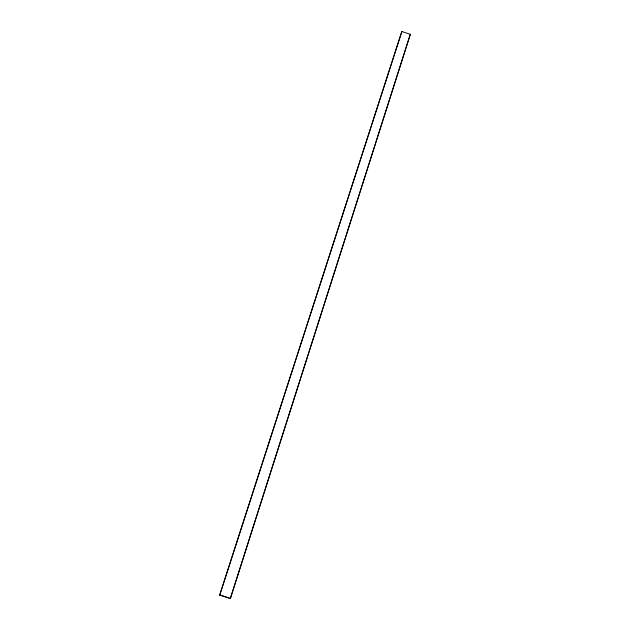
<?xml version="1.0" encoding="UTF-8"?>
<svg xmlns="http://www.w3.org/2000/svg" width="630" height="630" viewBox="0 0 630 630"><rect width="100%" height="100%" fill="white"/><g stroke="black" fill="none" stroke-linecap="round" stroke-linejoin="round"><path stroke-width="0.94" d="M230.359 598.5L410.327 34.311L401.845 31.5L219.673 594.996L230.359 598.5L410.327 34.311M219.76 595.098L401.845 31.5M219.673 594.996L230.155 598.358"/></g></svg>
